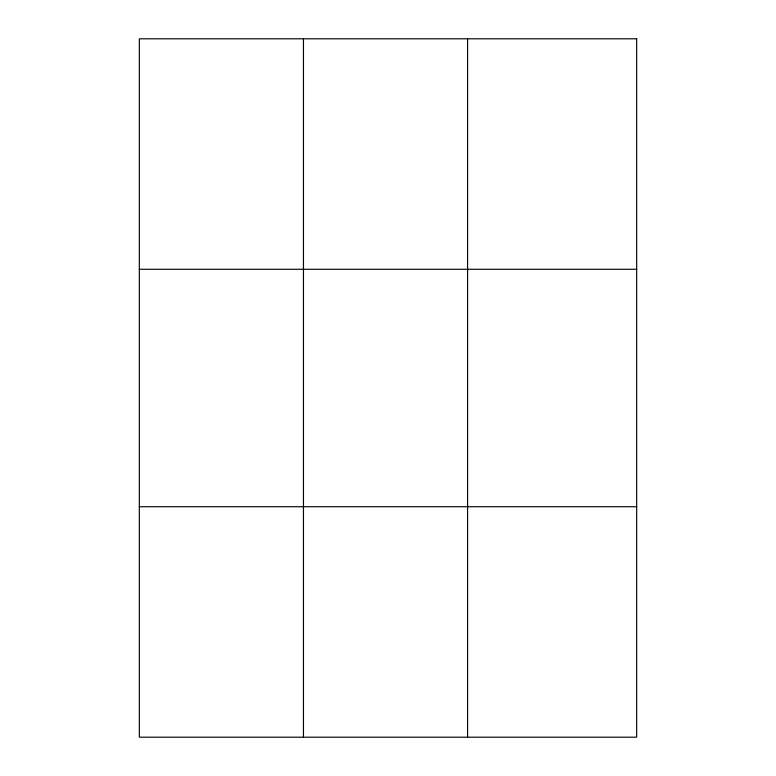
<?xml version="1.0" encoding="UTF-8"?>
<svg xmlns="http://www.w3.org/2000/svg" width="776" height="776" viewBox="0 0 776 776"><rect width="100%" height="100%" fill="white"/><g stroke="black" fill="none" stroke-linecap="round" stroke-linejoin="round"><path stroke-width="1.16" d="M303.455 38.8L303.455 737.2M467.579 38.8L467.579 737.2M139.331 269.272L636.669 269.272M139.331 506.728L636.669 506.728M636.669 38.8L636.669 737.2L139.331 737.2L139.331 38.8L636.669 38.8"/></g></svg>
